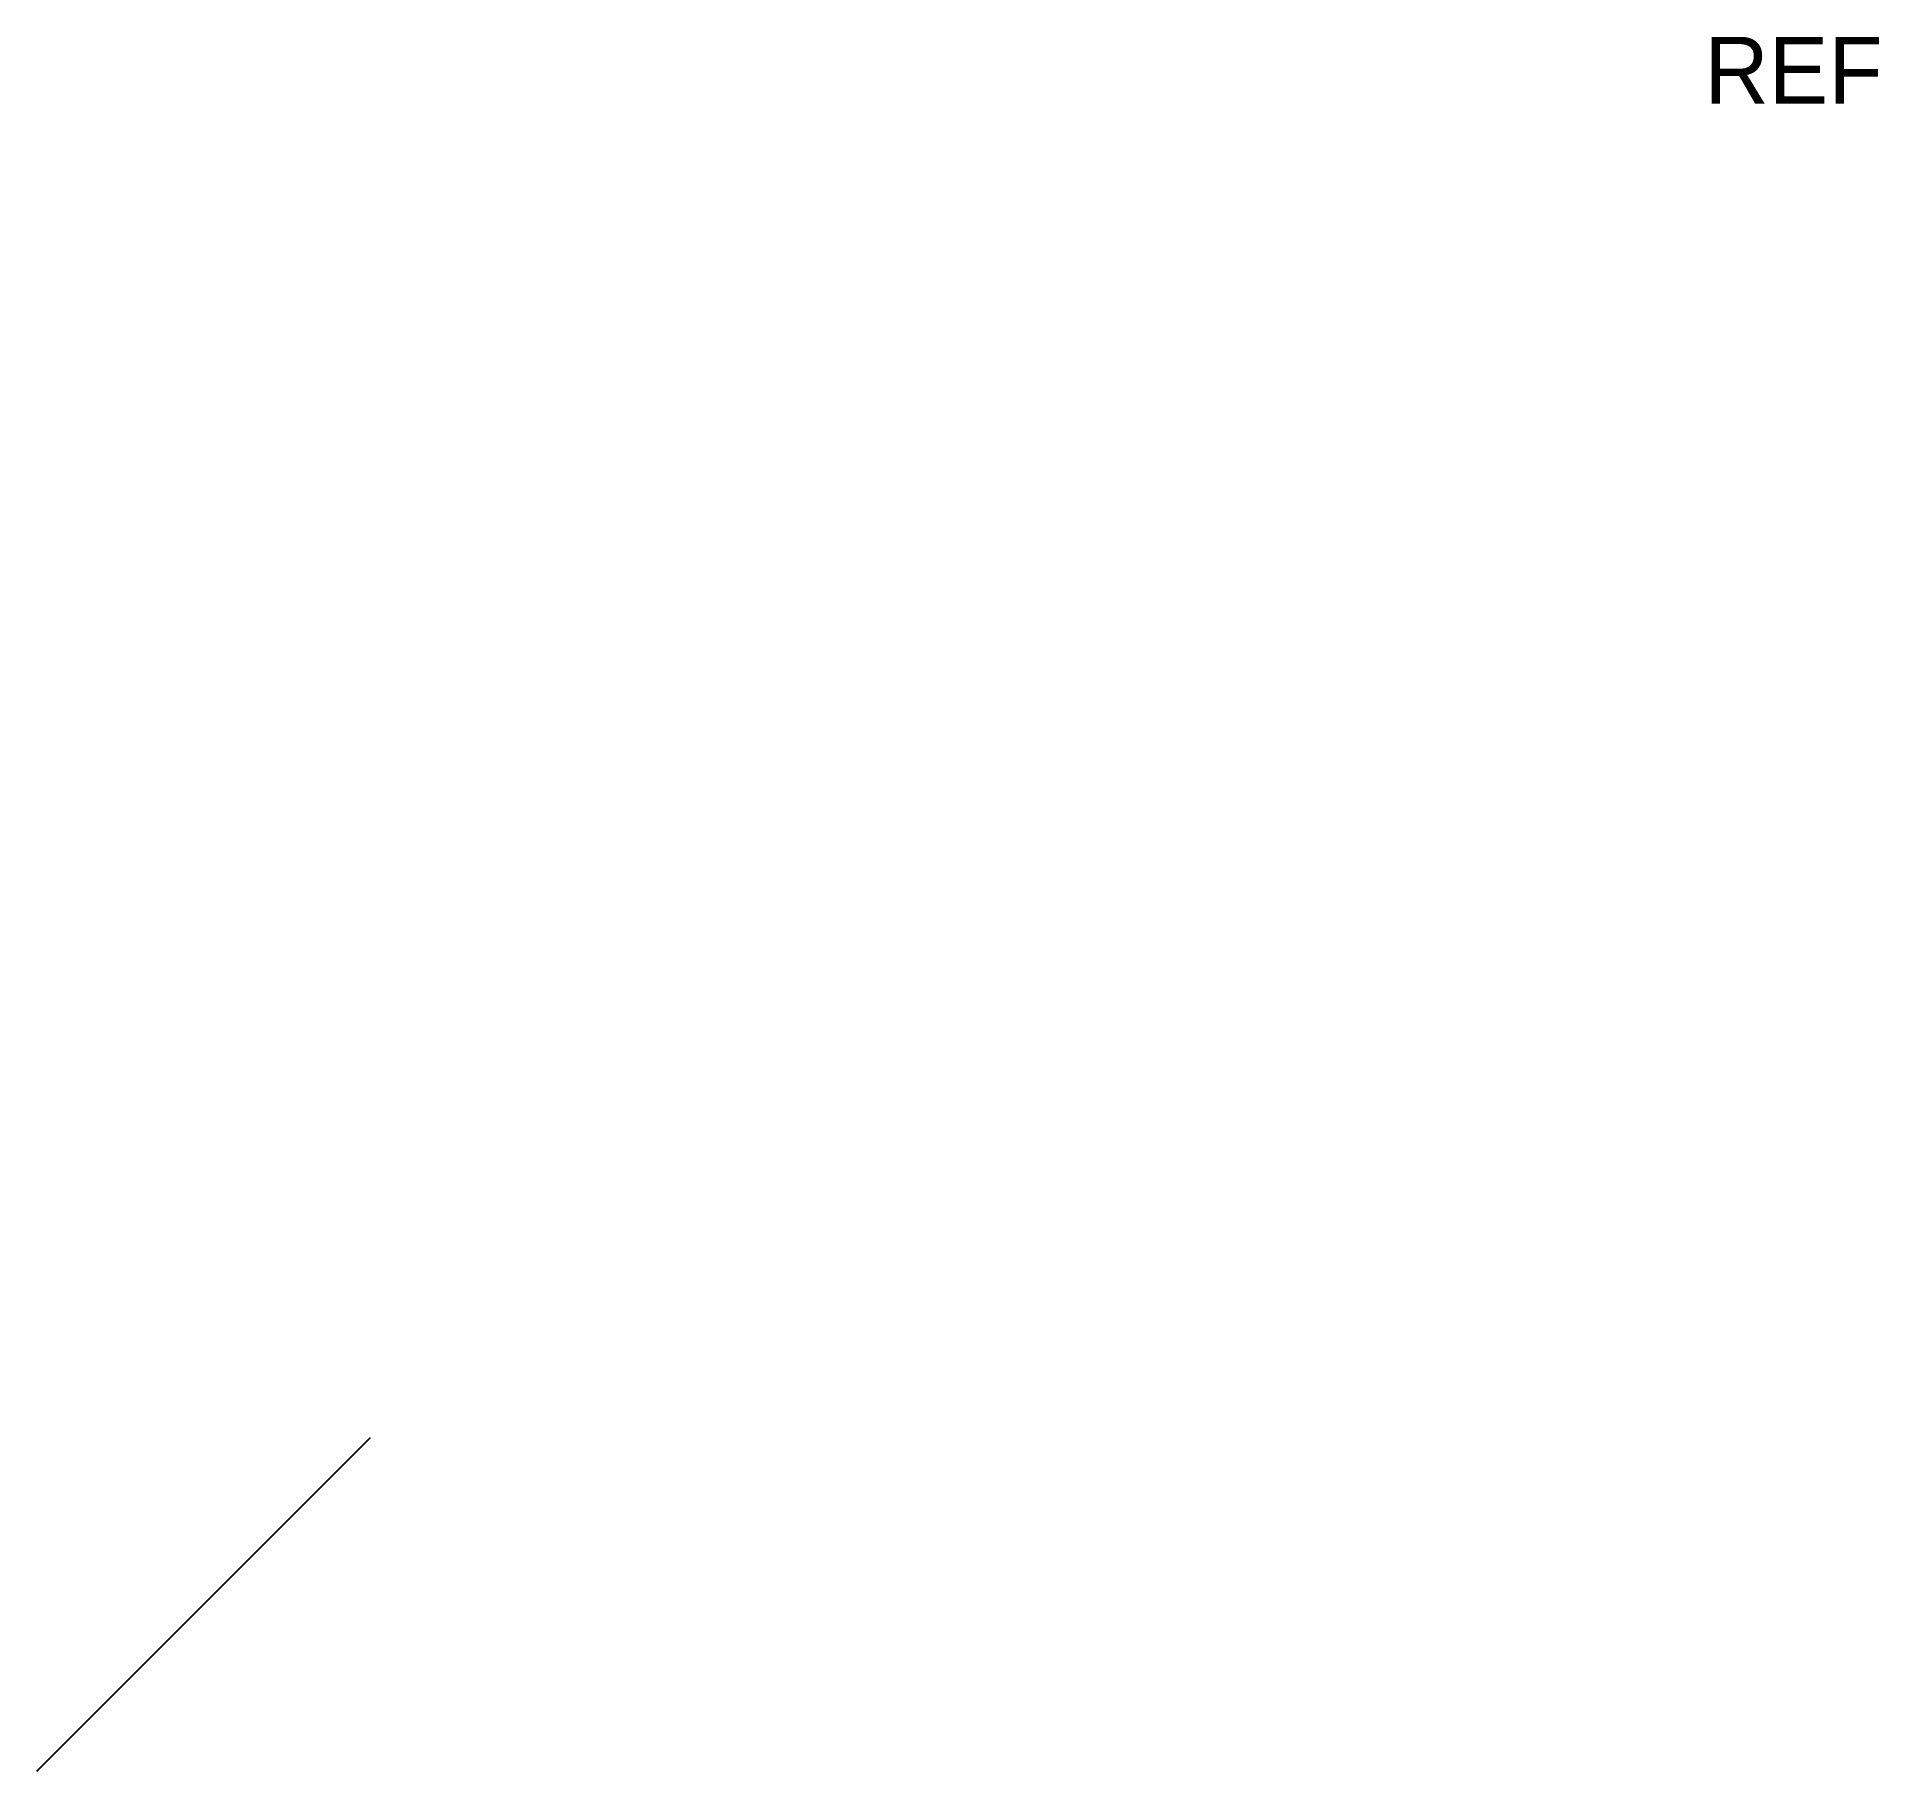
# Model space of a CAD drawing. Header units: millimetres. Extents: x 0 to 5524, y 0 to 5200.
import ezdxf

# ---------------------------------------------------------------- set-up
doc = ezdxf.new("R2010")
doc.units = ezdxf.units.MM

msp = doc.modelspace()

# ---------------------------------------------------------------- linework, layer by layer
msp.add_line((0, 0), (1000, 1000))

# ---------------------------------------------------------------- texts
msp.add_text('REF', height=200).set_placement((5000, 5000))

doc.saveas('drawing.dxf')
